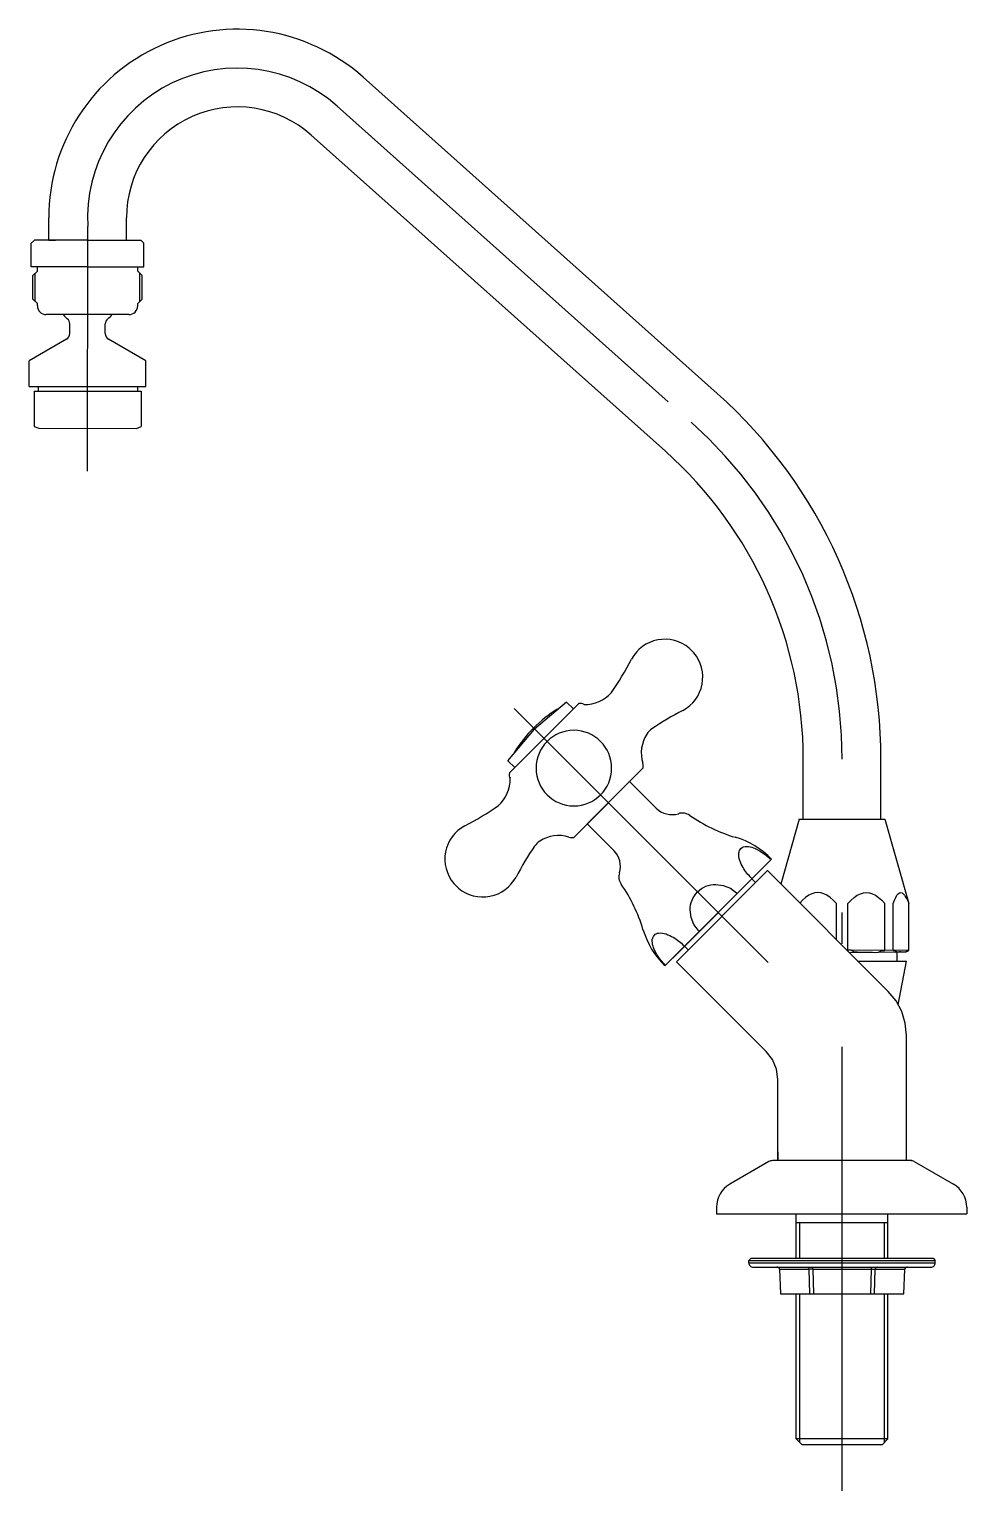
# Model space of a CAD drawing. Extents: x -30.183 to -29.972, y -12.194 to -11.865.
import ezdxf

# ---------------------------------------------------------------- set-up
doc = ezdxf.new("R2010")
doc.units = 0
doc.header["$LTSCALE"] = 0.2
doc.header["$MEASUREMENT"] = 0
doc.linetypes.add('AXES', pattern=[0.54, 0.3, -0.08, 0.08, -0.08])
doc.linetypes.add('CONTINU', pattern=[0])
doc.layers.get('0').update_dxf_attribs({"linetype": 'CONTINUOUS'})
doc.layers.add('DECA_EIXOS', color=5, linetype='AXES')

msp = doc.modelspace()

# ---------------------------------------------------------------- linework, layer by layer
at = {"linetype": 'CONTINU'}
for points in [[(-30.10794, -11.8759, 0.647942), (-30.17875, -11.9076)], [(-30.1196, -11.88895, 0.647944), (-30.16125, -11.9076)], [(-30.1813, -11.9274, 0.414213), (-30.1793, -11.9294)], [(-30.1607, -11.9294, 0.414214), (-30.1587, -11.9274)], [(-30.17552, -11.9294, 0.046263), (-30.17456, -11.93032)], [(-30.174, -11.93149, 0.227736), (-30.17456, -11.93032)], [(-30.16544, -11.93032, 0.227752), (-30.166, -11.93149)], [(-30.16544, -11.93032, 0.046026), (-30.16448, -11.9294)], [(-30.17475, -11.93495, 0.267952), (-30.174, -11.93365)], [(-30.166, -11.93365, 0.267941), (-30.16525, -11.93495)], [(-29.99125, -12.02957, 0.213636), (-30.02815, -11.94715)], [(-30.00875, -12.02957, 0.213636), (-30.03981, -11.9602)], [(-30.03445, -12.00454, 0.477293), (-30.04743, -12.00705)], [(-30.0359, -12.01858, 0.477235), (-30.03339, -12.0056)], [(-30.05199, -12.01458, 0.031475), (-30.04743, -12.00705)], [(-30.05814, -12.01727, 0.219929), (-30.05199, -12.01458)], [(-30.06411, -12.01828, 0.115695), (-30.0738, -12.02797)], [(-30.05814, -12.01727, 0.198222), (-30.05934, -12.01705)], [(-30.0359, -12.01858, 0.029026), (-30.04287, -12.02275)], [(-30.06044, -12.02307, 1), (-30.06044, -12.04011)], [(-30.06044, -12.04011, 1), (-30.06044, -12.02307)], [(-30.04287, -12.02275, 0.101214), (-30.04399, -12.0239)], [(-30.04399, -12.0239, 0.217961), (-30.04492, -12.03049)], [(-30.07497, -12.03268, 0.198227), (-30.07476, -12.03388)], [(-30.04485, -12.03155, 0.170962), (-30.04492, -12.03049)], [(-30.07745, -12.04004, 0.21993), (-30.07476, -12.03388)], [(-30.08498, -12.0446, 0.031474), (-30.07745, -12.04004)], [(-30.04189, -12.04059, 0.278424), (-30.03688, -12.04185)], [(-30.03428, -12.04225, 0.230493), (-30.03688, -12.04185)], [(-30.03428, -12.04225, 0.08043), (-30.02406, -12.04717)], [(-30.08498, -12.0446, 0.481372), (-30.08749, -12.05757)], [(-30.06928, -12.04916, 0.029025), (-30.07345, -12.05612)], [(-30.06813, -12.04804, 0.101214), (-30.06928, -12.04916)], [(-30.06154, -12.04711, 0.217961), (-30.06813, -12.04804)], [(-30.06154, -12.04711, 0.170954), (-30.06048, -12.04718)], [(-30.01589, -12.05209, 0.12767), (-30.02406, -12.04717)], [(-30.02045, -12.05636, -0.061968), (-30.02231, -12.05399, -0.057099), (-30.02307, -12.05237, -0.111993), (-30.02327, -12.05068, -0.158733), (-30.02283, -12.04973, -0.203538), (-30.02147, -12.04925, -0.08209), (-30.01999, -12.04955), (-30.01959, -12.04971), (-30.01844, -12.05032), (-30.01728, -12.05113), (-30.01619, -12.05211)], [(-30.05018, -12.05515, 0.277514), (-30.05143, -12.05015)], [(-30.08643, -12.05863, 0.477353), (-30.07345, -12.05612)], [(-30.05018, -12.05515, 0.230997), (-30.04977, -12.05774)], [(-30.04486, -12.06796, 0.08032), (-30.04977, -12.05774)], [(-30.03234, -12.06819), (-30.03338, -12.06684), (-30.03403, -12.06524), (-30.03425, -12.06355, -0.197186), (-30.03256, -12.05946, -0.197184), (-30.02848, -12.05778), (-30.02679, -12.058), (-30.02518, -12.05865), (-30.02383, -12.05969)], [(-30.04486, -12.06796, 0.127671), (-30.03993, -12.07613)], [(-30.03992, -12.07583), (-30.0409, -12.07475), (-30.04171, -12.07359), (-30.04232, -12.07244), (-30.04248, -12.07204, -0.082065), (-30.04277, -12.07055, -0.203535), (-30.0423, -12.0692, -0.158724), (-30.04135, -12.06875, -0.111994), (-30.03966, -12.06896, -0.057131), (-30.03803, -12.06971, -0.061952), (-30.03567, -12.07158)], [(-30.01569, -12.12003, 0.131653), (-30.01649, -12.12024)], [(-29.98374, -12.12024, 0.13167), (-29.98454, -12.12003)], [(-30.02531, -12.12534, 0.267949), (-30.02831, -12.13053)], [(-29.97191, -12.13053, 0.267947), (-29.97491, -12.12534)], [(-30.021, -12.14302, 0.414214), (-30.02, -12.14402)], [(-30.0141, -12.1445, 0.398644), (-30.01474, -12.14402)], [(-30.01454, -12.14402), (-30.01432, -12.14409, -0.239788), (-30.0141, -12.1445)], [(-30.00792, -12.14402), (-30.0077, -12.14409, -0.239816), (-30.00748, -12.1445)], [(-29.99208, -12.14402), (-29.9923, -12.14409, 0.239802), (-29.99252, -12.1445)], [(-29.98547, -12.14402), (-29.98568, -12.14409, 0.239802), (-29.9859, -12.1445)], [(-29.98526, -12.14402, 0.398528), (-29.9859, -12.1445)], [(-29.98, -12.14402, 0.414223), (-29.979, -12.14302)]]:
    msp.add_lwpolyline(points, format="xyb", dxfattribs=at)
for points in [[(-30.10794, -11.8759), (-30.02815, -11.94715)], [(-30.1196, -11.88895), (-30.03981, -11.9602)], [(-30.17875, -11.9126), (-30.17875, -11.9076)], [(-30.16125, -11.9126), (-30.16125, -11.9076)], [(-30.1827, -11.91331), (-30.18199, -11.9126)], [(-30.1827, -11.9186), (-30.1827, -11.91331)], [(-30.17, -11.9126), (-30.18199, -11.9126)], [(-30.17875, -11.9126), (-30.17725, -11.9126)], [(-30.17, -11.9126), (-30.15801, -11.9126)], [(-30.16275, -11.9126), (-30.16125, -11.9126)], [(-30.1573, -11.91331), (-30.15801, -11.9126)], [(-30.1573, -11.9186), (-30.1573, -11.91331)], [(-30.1813, -11.9186), (-30.1827, -11.9186)], [(-30.16995, -11.9186), (-30.1827, -11.9186)], [(-30.1813, -11.9196), (-30.1823, -11.9206)], [(-30.1823, -11.9259), (-30.1823, -11.9206)], [(-30.1818, -11.9264), (-30.1818, -11.9201)], [(-30.1813, -11.9196), (-30.1813, -11.9186)], [(-30.16995, -11.9186), (-30.1573, -11.9186)], [(-30.1587, -11.9196), (-30.1587, -11.9186)], [(-30.1577, -11.9206), (-30.1587, -11.9196)], [(-30.1582, -11.9264), (-30.1582, -11.9201)], [(-30.1577, -11.9259), (-30.1577, -11.9206)], [(-30.1813, -11.9269), (-30.1823, -11.9259)], [(-30.1813, -11.9274), (-30.1813, -11.9269)], [(-30.1577, -11.9259), (-30.1587, -11.9269)], [(-30.1587, -11.9274), (-30.1587, -11.9269)], [(-30.17, -11.9294), (-30.1793, -11.9294)], [(-30.1607, -11.9294), (-30.17, -11.9294)], [(-30.174, -11.93365), (-30.174, -11.93149)], [(-30.166, -11.93365), (-30.166, -11.93149)], [(-30.17475, -11.93495), (-30.18314, -11.9398)], [(-30.15686, -11.9398), (-30.16525, -11.93495)], [(-30.18314, -11.9456), (-30.18314, -11.9398)], [(-30.15686, -11.9456), (-30.15686, -11.9398)], [(-30.18314, -11.9456), (-30.16998, -11.9456)], [(-30.18201, -11.94662), (-30.18202, -11.95461)], [(-30.18201, -11.94662), (-30.16998, -11.94663)], [(-30.18116, -11.9456), (-30.18116, -11.94662)], [(-30.16998, -11.9456), (-30.15686, -11.9456)], [(-30.16998, -11.94663), (-30.15791, -11.94664)], [(-30.15876, -11.9456), (-30.15876, -11.94664)], [(-30.15791, -11.94664), (-30.15792, -11.95464)], [(-30.18202, -11.95461), (-30.18097, -11.95502)], [(-30.18097, -11.95502), (-30.15897, -11.95504)], [(-30.15897, -11.95504), (-30.15792, -11.95464)], [(-30.03339, -12.0056), (-30.03445, -12.00454)], [(-30.0621, -12.01671), (-30.06931, -12.02277)], [(-30.06055, -12.01826), (-30.0621, -12.01671)], [(-30.05934, -12.01705), (-30.06716, -12.02487)], [(-30.07532, -12.02993), (-30.06931, -12.02277)], [(-30.07377, -12.03148), (-30.06716, -12.02487)], [(-30.07377, -12.03148), (-30.07532, -12.02993)], [(-30.07497, -12.03268), (-30.07119, -12.0289)], [(-30.07377, -12.03148), (-30.07119, -12.0289)], [(-30.00875, -12.0431), (-30.00875, -12.02957)], [(-29.99125, -12.0431), (-29.99125, -12.02957)], [(-30.04485, -12.03155), (-30.06048, -12.04718)], [(-30.05744, -12.04414), (-30.04789, -12.03459)], [(-30.05691, -12.04361), (-30.04842, -12.03512)], [(-30.04189, -12.04059), (-30.04789, -12.03459)], [(-30.00965, -12.0431), (-30.01378, -12.05775)], [(-30.00965, -12.0431), (-29.99035, -12.0431)], [(-30.00875, -12.0431), (-29.99125, -12.0431)], [(-29.99035, -12.0431), (-29.985, -12.0621)], [(-30.05143, -12.05015), (-30.05744, -12.04414)], [(-30.03993, -12.07613), (-30.01589, -12.05209)], [(-30.01589, -12.05209), (-30.01604, -12.05194)], [(-30.01766, -12.05386), (-30.03817, -12.07437)], [(-30.03734, -12.0752), (-30.01683, -12.05469)], [(-29.9896, -12.08192), (-30.01683, -12.05469)], [(-30.08643, -12.05863), (-30.08749, -12.05757)], [(-30.01948, -12.05734), (-30.02031, -12.05651)], [(-30.02366, -12.05986), (-30.02383, -12.05969)], [(-30.00892, -12.06132), (-30.00954, -12.06198)], [(-30.00823, -12.06071), (-30.00892, -12.06132)], [(-30.00751, -12.06022), (-30.00823, -12.06071)], [(-30.00683, -12.05988), (-30.00751, -12.06022)], [(-30.00616, -12.05968), (-30.00683, -12.05988)], [(-30.00547, -12.05962), (-30.00616, -12.05968)], [(-30.00479, -12.05968), (-30.00547, -12.05962)], [(-30.00412, -12.05988), (-30.00479, -12.05968)], [(-30.00343, -12.06022), (-30.00412, -12.05988)], [(-30.00271, -12.06071), (-30.00343, -12.06022)], [(-30.00203, -12.06132), (-30.00271, -12.06071)], [(-30.00129, -12.0621), (-30.00203, -12.06132)], [(-30.00129, -12.07023), (-30.00129, -12.0621)], [(-29.99871, -12.0621), (-29.99798, -12.06132)], [(-29.99871, -12.07281), (-29.99871, -12.0621)], [(-29.99798, -12.06132), (-29.99729, -12.06071)], [(-29.99729, -12.06071), (-29.99659, -12.06023)], [(-29.99659, -12.06023), (-29.99588, -12.05988)], [(-29.99588, -12.05988), (-29.99521, -12.05968)], [(-29.99521, -12.05968), (-29.99453, -12.05962)], [(-29.99453, -12.05962), (-29.99384, -12.05968)], [(-29.99384, -12.05968), (-29.99317, -12.05988)], [(-29.99317, -12.05988), (-29.99249, -12.06022)], [(-29.99249, -12.06022), (-29.99177, -12.06071)], [(-29.99177, -12.06071), (-29.99108, -12.06132)], [(-29.99108, -12.06132), (-29.99035, -12.0621)], [(-29.99035, -12.07265), (-29.99035, -12.0621)], [(-29.98852, -12.0621), (-29.98822, -12.06132)], [(-29.98852, -12.07266), (-29.98852, -12.0621)], [(-29.98822, -12.06132), (-29.98793, -12.06071)], [(-29.98793, -12.06071), (-29.98764, -12.06023)], [(-29.98764, -12.06023), (-29.98735, -12.05988)], [(-29.98735, -12.05988), (-29.98707, -12.05968)], [(-29.98707, -12.05968), (-29.98679, -12.05962)], [(-29.98679, -12.05962), (-29.9865, -12.05968)], [(-29.9865, -12.05968), (-29.98623, -12.05988)], [(-29.98623, -12.05988), (-29.98594, -12.06022)], [(-29.98594, -12.06022), (-29.98564, -12.06071)], [(-29.98564, -12.06071), (-29.98523, -12.06128)], [(-29.98523, -12.06128), (-29.985, -12.0621)], [(-29.985, -12.07266), (-29.985, -12.0621)], [(-30, -12.07116), (-30, -12.06415)], [(-30.03234, -12.06819), (-30.03217, -12.06837)], [(-30.03468, -12.07255), (-30.03551, -12.07171)], [(-29.985, -12.07266), (-29.99889, -12.07263)], [(-29.99807, -12.07263), (-29.99889, -12.07263)], [(-29.99726, -12.07309), (-29.99807, -12.07263)], [(-29.99179, -12.07305), (-29.99106, -12.07265)], [(-29.99106, -12.07265), (-29.99035, -12.07265)], [(-29.98852, -12.07266), (-29.98822, -12.07266)], [(-29.98822, -12.07266), (-29.9876, -12.07301)], [(-29.98558, -12.073), (-29.98535, -12.07266)], [(-29.98558, -12.073), (-29.985, -12.07266)], [(-29.98535, -12.07266), (-29.985, -12.07266)], [(-30.03978, -12.07598), (-30.03992, -12.07583)], [(-30.01714, -12.0954), (-30.03734, -12.0752)], [(-29.99842, -12.0731), (-29.98558, -12.073)], [(-29.99655, -12.07308), (-29.99726, -12.07309)], [(-29.99655, -12.07308), (-29.99588, -12.07308)], [(-29.99642, -12.0751), (-29.98551, -12.0751)], [(-29.99588, -12.07308), (-29.99521, -12.07307)], [(-29.99521, -12.07307), (-29.99453, -12.07307)], [(-29.99453, -12.07307), (-29.99384, -12.07306)], [(-29.99384, -12.07306), (-29.99317, -12.07306)], [(-29.99317, -12.07306), (-29.99246, -12.0731)], [(-29.99246, -12.0731), (-29.99179, -12.07305)], [(-29.98792, -12.07302), (-29.9876, -12.07301)], [(-29.9876, -12.07301), (-29.98736, -12.07301)], [(-29.9876, -12.0751), (-29.9876, -12.07301)], [(-29.98739, -12.08492), (-29.98551, -12.0751)], [(-29.98736, -12.07301), (-29.98707, -12.07301)], [(-29.98679, -12.07301), (-29.98707, -12.07301)], [(-29.98679, -12.07301), (-29.9865, -12.07301)], [(-29.9865, -12.07301), (-29.98623, -12.073)], [(-29.98623, -12.073), (-29.98593, -12.07297)], [(-29.98593, -12.07297), (-29.98558, -12.073)], [(-29.98785, -12.08405), (-29.9896, -12.08192)], [(-29.98657, -12.08646), (-29.98785, -12.08405)], [(-29.98577, -12.08908), (-29.98657, -12.08646)], [(-29.9855, -12.09182), (-29.98577, -12.08908)], [(-29.9855, -12.12003), (-29.9855, -12.09182)], [(-30.0157, -12.09727), (-30.01714, -12.0954)], [(-30.01481, -12.09942), (-30.0157, -12.09727)], [(-30.0145, -12.10176), (-30.01481, -12.09942)], [(-30.0145, -12.12003), (-30.0145, -12.10176)], [(-30.0145, -12.11806), (-30.0145, -12.12003)], [(-30.01649, -12.12024), (-30.02531, -12.12534)], [(-29.98431, -12.12003), (-30.01569, -12.12003)], [(-29.9855, -12.12003), (-30.0145, -12.12003)], [(-29.98374, -12.12024), (-29.97491, -12.12534)], [(-30.02831, -12.13053), (-30.02831, -12.13203)], [(-30.02831, -12.13203), (-29.97191, -12.13203)], [(-30.01033, -12.14202), (-30.01033, -12.13203)], [(-29.98968, -12.14202), (-29.98968, -12.13203)], [(-29.97191, -12.13053), (-29.97191, -12.13203)], [(-29.98968, -12.13403), (-30.01033, -12.13403)], [(-30.00953, -12.14202), (-30.00953, -12.13403)], [(-29.99048, -12.14202), (-29.99048, -12.13403)], [(-30.021, -12.14252), (-30.0205, -12.14202)], [(-30.021, -12.14252), (-29.979, -12.14252)], [(-30.021, -12.14302), (-30.021, -12.14252)], [(-30.021, -12.14302), (-29.979, -12.14302)], [(-30.0205, -12.14202), (-29.9795, -12.14202)], [(-30.02, -12.14402), (-29.98, -12.14402)], [(-30.0141, -12.1445), (-30.00748, -12.1445)], [(-30.0141, -12.1445), (-30.0139, -12.15002)], [(-30.00662, -12.1445), (-30.00748, -12.1445)], [(-30.00748, -12.1445), (-30.00732, -12.15002)], [(-30.00662, -12.1445), (-30.00662, -12.14402)], [(-30.00662, -12.1445), (-29.99338, -12.1445)], [(-30.00662, -12.1445), (-30.00645, -12.15002)], [(-30, -12.14402), (-30, -12.14202)], [(-29.99355, -12.15002), (-29.99338, -12.1445)], [(-29.99338, -12.1445), (-29.99338, -12.14402)], [(-29.99338, -12.1445), (-29.99252, -12.1445)], [(-29.99268, -12.15002), (-29.99252, -12.1445)], [(-29.99252, -12.1445), (-29.9859, -12.1445)], [(-29.9861, -12.15002), (-29.9859, -12.1445)], [(-29.9795, -12.14202), (-29.979, -12.14252)], [(-29.979, -12.14302), (-29.979, -12.14252)], [(-30.0139, -12.15002), (-29.9861, -12.15002)], [(-30.01033, -12.1827), (-30.01033, -12.15002)], [(-30.00953, -12.1835), (-30.00953, -12.15002)], [(-29.99048, -12.1835), (-29.99048, -12.15002)], [(-29.98968, -12.1827), (-29.98968, -12.15002)], [(-29.98968, -12.1827), (-30.01033, -12.1827)], [(-30.009, -12.18403), (-30.01033, -12.1827)], [(-29.991, -12.18403), (-30.009, -12.18403)], [(-29.98968, -12.1827), (-29.991, -12.18403)]]:
    msp.add_lwpolyline(points, dxfattribs=at)
at = {"layer": 'DECA_EIXOS'}
for points in [[(-30.11377, -11.88242, 0.668805), (-30.16994, -11.90956)], [(-30, -12.02957, 0.213636), (-30.03398, -11.95367)]]:
    msp.add_lwpolyline(points, format="xyb", dxfattribs=at)
for points in [[(-30.11377, -11.88242), (-30.03398, -11.95367)], [(-30.17, -11.96466), (-30.16994, -11.90956)], [(-30.01666, -12.07536), (-30.07385, -12.01817)], [(-30, -12.19441), (-30, -12.02957)]]:
    msp.add_lwpolyline(points, dxfattribs=at)

doc.saveas('drawing.dxf')
